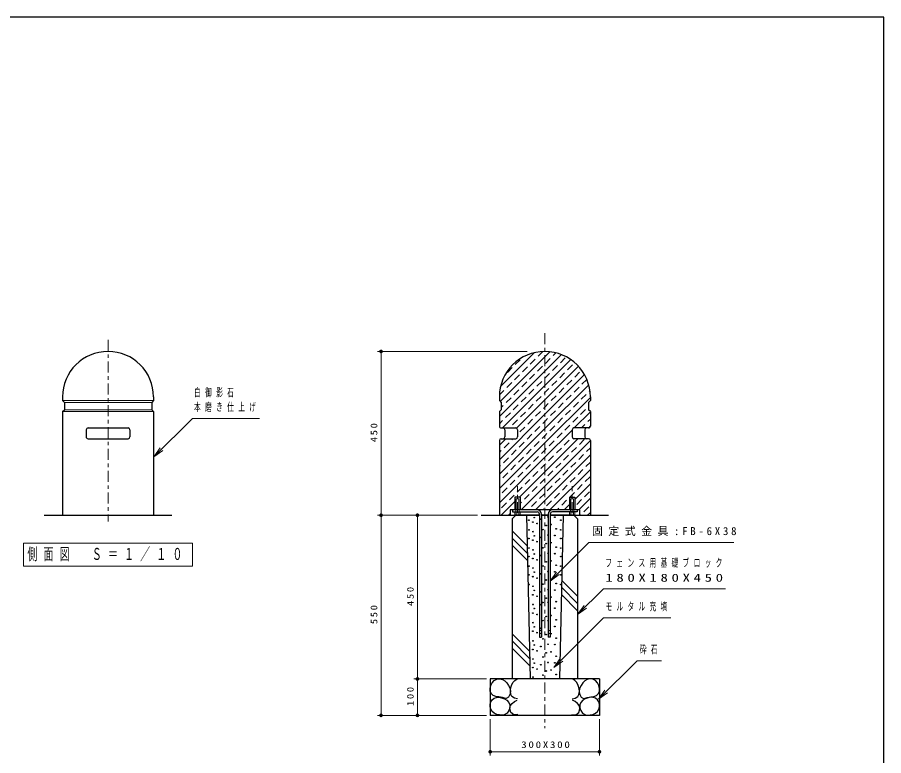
# Model space of a CAD drawing. Units: millimetres on the paper, scale 1:10. Extents: x -365 to 12, y -47 to 257.
# Drawn here: x -238 to 0, y 54.1 to 257 of the extents above; entities that cross this region are included whole.
import ezdxf

# ---------------------------------------------------------------- set-up
doc = ezdxf.new("R2010")
doc.units = ezdxf.units.MM
doc.linetypes.add('USER1', pattern=[4.5, 2.5, -2])
doc.linetypes.add('USER2', pattern=[6, 3, -1, 1, -1])
doc.layers.add('LY_1', color=7, linetype='Continuous', lineweight=13)
doc.layers.add('LY_2', color=7, linetype='Continuous', lineweight=13)
doc.styles.add('ＭＳ ゴシック', font='')
doc.styles.get('ＭＳ ゴシック').set_extended_font_data('MS Gothic')

# ---------------------------------------------------------------- blocks, each defined once
blk = doc.blocks.new('filled_dot')
at = {"color": 0, "linetype": 'Continuous', "lineweight": -2, "const_width": 1.25}
blk.add_lwpolyline([(-0.625, 0, 1), (0.625, 0, 1)], format="xyb", close=True, dxfattribs=at)

msp = doc.modelspace()

# ---------------------------------------------------------------- linework, layer by layer
at = {"layer": 'LY_1', "linetype": 'USER2'}
for p, q in [((-93.083, 170.188), (-93.083, 61.688)), ((-213.083, 168.394), (-213.083, 118.422)), ((-100.584, 120.788), (-100.584, 128.188)), ((-85.584, 120.788), (-85.584, 128.188))]:
    msp.add_line(p, q, dxfattribs=at)
at = {"layer": 'LY_1'}
for p, q in [((-97.942, 165.188), (-139.083, 165.188)), ((-138.083, 120.188), (-138.083, 165.188)), ((-105.256, 155.531), (-95.926, 164.86)), ((-94.921, 163.89), (-93.635, 165.176)), ((-93.083, 163.752), (-91.722, 165.114)), ((-93.083, 159.801), (-88.548, 164.336)), ((-90.79, 164.069), (-90.046, 164.813)), ((-105.365, 151.47), (-93.083, 163.752)), ((-101.207, 161.555), (-99.86, 162.902)), ((-97.077, 161.734), (-95.73, 163.081)), ((-93.083, 155.849), (-85.968, 162.965)), ((-92.946, 161.914), (-91.599, 163.261)), ((-88.815, 162.094), (-87.468, 163.441)), ((-105.583, 147.301), (-93.083, 159.801)), ((-103.363, 159.4), (-102.016, 160.747)), ((-99.232, 159.579), (-97.885, 160.926)), ((-95.101, 159.759), (-93.754, 161.106)), ((-93.083, 151.898), (-83.858, 161.123)), ((-90.97, 159.938), (-89.623, 161.285)), ((-86.839, 160.118), (-85.492, 161.465)), ((-84.863, 158.142), (-83.516, 159.489)), ((-101.387, 157.424), (-100.04, 158.771)), ((-97.256, 157.603), (-95.909, 158.951)), ((-93.125, 157.783), (-93.083, 157.825)), ((-93.083, 157.825), (-91.778, 159.13)), ((-93.083, 147.947), (-82.198, 158.832)), ((-91.15, 155.807), (-89.803, 157.154)), ((-88.994, 157.963), (-87.647, 159.31)), ((-87.019, 155.987), (-85.672, 157.334)), ((-82.888, 156.167), (-81.549, 157.505)), ((-104.745, 144.188), (-93.083, 155.849)), ((-103.542, 155.269), (-102.195, 156.616)), ((-99.411, 155.448), (-98.064, 156.795)), ((-97.436, 153.473), (-96.089, 154.82)), ((-95.281, 155.628), (-93.933, 156.975)), ((-93.083, 143.995), (-81.041, 156.038)), ((-93.083, 153.874), (-91.958, 154.999)), ((-89.174, 153.832), (-87.827, 155.179)), ((-85.043, 154.011), (-83.696, 155.358)), ((-105.571, 153.24), (-104.351, 154.46)), ((-103.722, 151.138), (-102.375, 152.485)), ((-101.567, 153.293), (-100.22, 154.64)), ((-99.591, 151.317), (-98.244, 152.664)), ((-95.46, 151.497), (-94.113, 152.844)), ((-93.305, 153.652), (-93.083, 153.874)), ((-93.083, 140.044), (-80.583, 152.544)), ((-91.329, 151.677), (-89.982, 153.024)), ((-87.198, 151.856), (-85.851, 153.203)), ((-83.067, 152.036), (-81.72, 153.383)), ((-80.912, 154.191), (-80.701, 154.402)), ((-225.583, 151.688), (-200.583, 151.688)), ((-225.083, 151.188), (-201.083, 151.188)), ((-105.083, 149.776), (-104.53, 150.329)), ((-101.746, 149.162), (-100.399, 150.509)), ((-100.851, 144.131), (-93.083, 151.898)), ((-97.615, 149.342), (-96.268, 150.689)), ((-93.083, 149.922), (-92.137, 150.868)), ((-89.354, 149.701), (-88.007, 151.048)), ((-85.223, 149.88), (-83.876, 151.228)), ((-81.092, 150.06), (-81.083, 150.068)), ((-225.583, 148.688), (-200.583, 148.688)), ((-225.083, 149.188), (-201.083, 149.188)), ((-105.583, 135.447), (-93.083, 147.947)), ((-103.902, 147.007), (-102.555, 148.354)), ((-99.771, 147.186), (-98.424, 148.533)), ((-95.64, 147.366), (-94.293, 148.713)), ((-93.484, 149.521), (-93.083, 149.922)), ((-91.509, 147.546), (-90.162, 148.893)), ((-87.378, 147.725), (-86.031, 149.072)), ((-84.988, 144.188), (-80.583, 148.593)), ((-83.247, 147.905), (-81.9, 149.252)), ((-105.583, 145.325), (-104.71, 146.199)), ((-101.926, 145.031), (-100.579, 146.378)), ((-97.795, 145.211), (-96.448, 146.558)), ((-93.664, 145.39), (-93.083, 145.971)), ((-93.083, 145.971), (-92.317, 146.737)), ((-89.533, 145.57), (-88.186, 146.917)), ((-85.402, 145.75), (-84.055, 147.097)), ((-81.271, 145.929), (-80.583, 146.617)), ((-105.583, 131.495), (-93.083, 143.995)), ((-102.769, 144.188), (-102.734, 144.223)), ((-99.95, 143.055), (-98.603, 144.403)), ((-95.819, 143.235), (-94.472, 144.582)), ((-93.083, 136.093), (-85.583, 143.593)), ((-91.688, 143.415), (-90.341, 144.762)), ((-87.557, 143.594), (-86.21, 144.941)), ((-83.013, 144.188), (-82.08, 145.121)), ((-81.035, 144.19), (-80.586, 144.639)), ((-105.583, 139.398), (-103.793, 141.188)), ((-102.106, 140.9), (-101.818, 141.188)), ((-97.975, 141.08), (-96.628, 142.427)), ((-95.999, 139.104), (-94.652, 140.451)), ((-93.844, 141.259), (-93.083, 142.02)), ((-93.083, 142.02), (-92.497, 142.606)), ((-93.083, 132.141), (-84.037, 141.188)), ((-93.083, 128.19), (-80.583, 140.69)), ((-91.868, 139.284), (-90.521, 140.631)), ((-89.713, 141.439), (-88.366, 142.786)), ((-87.737, 139.463), (-86.39, 140.81)), ((-85.582, 141.619), (-85.579, 141.622)), ((-83.606, 139.643), (-82.259, 140.99)), ((-200.509, 136.197), (-198.741, 138.672)), ((-200.509, 136.197), (-198.387, 138.318)), ((-105.583, 127.544), (-93.083, 140.044)), ((-104.261, 138.745), (-102.914, 140.092)), ((-102.285, 136.769), (-100.938, 138.116)), ((-100.13, 138.925), (-98.783, 140.272)), ((-98.154, 136.949), (-96.807, 138.296)), ((-94.023, 137.129), (-93.083, 138.068)), ((-93.083, 138.068), (-92.676, 138.476)), ((-89.892, 137.308), (-88.545, 138.655)), ((-85.761, 137.488), (-84.414, 138.835)), ((-81.631, 137.667), (-80.583, 138.715)), ((-198.034, 137.965), (-200.509, 136.197)), ((-105.583, 137.422), (-105.069, 137.937)), ((-105.583, 123.593), (-93.083, 136.093)), ((-104.44, 134.614), (-103.093, 135.961)), ((-100.309, 134.794), (-98.962, 136.141)), ((-96.179, 134.973), (-94.832, 136.32)), ((-93.083, 124.239), (-80.583, 136.739)), ((-92.048, 135.153), (-90.701, 136.5)), ((-87.917, 135.332), (-86.57, 136.679)), ((-83.786, 135.512), (-82.439, 136.859)), ((-105.583, 133.471), (-105.249, 133.806)), ((-102.465, 132.638), (-101.118, 133.985)), ((-98.334, 132.818), (-96.987, 134.165)), ((-94.203, 132.998), (-93.083, 134.117)), ((-93.083, 134.117), (-92.856, 134.345)), ((-90.072, 133.177), (-88.725, 134.524)), ((-85.941, 133.357), (-84.594, 134.704)), ((-81.81, 133.536), (-80.583, 134.763)), ((-104.62, 130.483), (-103.273, 131.83)), ((-100.489, 130.663), (-99.142, 132.01)), ((-100.037, 125.188), (-93.083, 132.141)), ((-96.358, 130.842), (-95.011, 132.189)), ((-92.227, 131.022), (-90.88, 132.369)), ((-91.683, 121.688), (-80.583, 132.788)), ((-88.096, 131.202), (-86.749, 132.549)), ((-83.965, 131.381), (-82.618, 132.728)), ((-105.583, 129.52), (-105.428, 129.675)), ((-102.644, 128.507), (-101.297, 129.855)), ((-98.513, 128.687), (-97.166, 130.034)), ((-94.382, 128.867), (-93.083, 130.166)), ((-93.083, 130.166), (-93.035, 130.214)), ((-90.252, 129.046), (-88.905, 130.393)), ((-86.121, 129.226), (-84.774, 130.573)), ((-84.883, 124.536), (-80.583, 128.836)), ((-84.145, 127.25), (-82.798, 128.597)), ((-81.99, 129.405), (-80.643, 130.753)), ((-104.8, 126.352), (-103.453, 127.699)), ((-100.669, 126.532), (-99.322, 127.879)), ((-99.586, 121.688), (-93.083, 128.19)), ((-96.538, 126.711), (-95.191, 128.058)), ((-92.407, 126.891), (-91.06, 128.238)), ((-90.431, 124.915), (-89.084, 126.262)), ((-88.276, 127.071), (-86.929, 128.418)), ((-86.207, 125.188), (-84.953, 126.442)), ((-82.169, 125.275), (-80.822, 126.622)), ((-105.037, 120.188), (-101.283, 123.941)), ((-102.824, 124.377), (-101.477, 125.724)), ((-100.984, 121.688), (-100.984, 124.688)), ((-100.983, 124.688), (-100.183, 124.688)), ((-100.184, 121.688), (-100.184, 124.688)), ((-98.693, 124.556), (-97.346, 125.903)), ((-96.717, 122.58), (-95.37, 123.928)), ((-95.634, 121.688), (-93.083, 124.239)), ((-94.562, 124.736), (-93.215, 126.083)), ((-92.586, 122.76), (-91.239, 124.107)), ((-88.456, 122.94), (-87.108, 124.287)), ((-86.3, 125.095), (-86.283, 125.112)), ((-85.984, 121.688), (-85.984, 124.688)), ((-85.983, 124.688), (-85.183, 124.688)), ((-85.184, 121.688), (-85.184, 124.688)), ((-84.325, 123.119), (-82.978, 124.466)), ((-83.78, 121.688), (-80.583, 124.885)), ((-104.979, 122.221), (-103.632, 123.568)), ((-99.883, 123.366), (-99.501, 123.748)), ((-97.61, 121.688), (-97.526, 121.772)), ((-93.659, 121.688), (-93.395, 121.952)), ((-89.707, 121.688), (-89.264, 122.131)), ((-87.732, 121.688), (-86.283, 123.136)), ((-82.349, 121.144), (-81.002, 122.491)), ((-114.083, 120.188), (-139.083, 120.188)), ((-111.583, 120.188), (-139.083, 120.188)), ((-138.083, 65.188), (-138.083, 120.188)), ((-128.083, 75.188), (-128.083, 120.188)), ((-103.004, 120.246), (-102.583, 120.666)), ((-101.303, 121.088), (-101.303, 120.288)), ((-99.864, 120.288), (-101.302, 120.288)), ((-100.943, 120.288), (-100.943, 121.088)), ((-100.224, 120.288), (-100.224, 121.088)), ((-99.865, 121.088), (-99.865, 120.288)), ((-86.303, 121.088), (-86.303, 120.288)), ((-86.302, 120.288), (-84.864, 120.288)), ((-85.943, 120.288), (-85.943, 121.088)), ((-85.224, 120.288), (-85.224, 121.088)), ((-84.865, 121.088), (-84.865, 120.288)), ((-83.305, 120.188), (-83.157, 120.335)), ((-81.329, 120.188), (-80.583, 120.934)), ((-97.963, 111.784), (-102.083, 115.904)), ((-189.833, 112.498), (-236.333, 112.498)), ((-236.333, 112.498), (-236.333, 106.198)), ((-189.833, 106.198), (-189.833, 112.498)), ((-97.918, 109.759), (-102.083, 113.924)), ((-97.873, 107.734), (-102.083, 111.944)), ((-236.333, 106.198), (-189.833, 106.198)), ((-91.621, 102.086), (-89.853, 104.561)), ((-91.621, 102.086), (-89.5, 104.207)), ((-89.146, 103.854), (-91.621, 102.086)), ((-84.083, 95.924), (-88.459, 100.3)), ((-84.083, 97.904), (-88.416, 102.236)), ((-84.083, 93.944), (-88.502, 98.363)), ((-84.083, 92.92), (-82.316, 95.395)), ((-84.083, 92.92), (-81.962, 95.041)), ((-81.608, 94.688), (-84.083, 92.92)), ((-97.32, 82.857), (-102.083, 87.62)), ((-97.275, 80.832), (-102.083, 85.64)), ((-97.23, 78.807), (-102.083, 83.66)), ((-90.648, 78.355), (-88.881, 80.83)), ((-90.648, 78.355), (-88.527, 80.476)), ((-88.174, 80.123), (-90.648, 78.355)), ((-109.083, 75.188), (-129.083, 75.188)), ((-128.083, 65.188), (-128.083, 75.188)), ((-78.333, 69.608), (-76.566, 72.083)), ((-78.333, 69.608), (-76.212, 71.729)), ((-75.858, 71.376), (-78.333, 69.608)), ((-109.083, 65.188), (-139.083, 65.188)), ((-108.083, 64.188), (-108.083, 54.188)), ((-78.083, 64.188), (-78.083, 54.188)), ((-78.083, 55.188), (-108.083, 55.188))]:
    msp.add_line(p, q, dxfattribs=at)
at = {"layer": 'LY_1', "color": 3, "lineweight": 25}
for p, q in [((-225.583, 152.688), (-225.583, 151.688)), ((-200.583, 152.688), (-200.583, 151.688)), ((-105.583, 152.688), (-105.583, 151.688)), ((-80.583, 152.688), (-80.583, 151.688)), ((-225.583, 151.688), (-225.083, 151.188)), ((-225.083, 151.188), (-225.083, 149.188)), ((-200.583, 151.688), (-201.083, 151.188)), ((-201.083, 151.188), (-201.083, 149.188)), ((-105.583, 151.688), (-105.083, 151.188)), ((-105.083, 151.188), (-105.083, 149.188)), ((-80.583, 151.688), (-81.083, 151.188)), ((-81.083, 151.188), (-81.083, 149.188)), ((-225.583, 148.688), (-225.083, 149.188)), ((-225.583, 148.688), (-225.583, 120.188)), ((-200.583, 148.688), (-201.083, 149.188)), ((-200.583, 148.688), (-200.583, 120.188)), ((-105.583, 148.688), (-105.083, 149.188)), ((-105.583, 148.688), (-105.583, 144.688)), ((-80.583, 148.688), (-81.083, 149.188)), ((-80.583, 148.688), (-80.583, 144.688)), ((-219.083, 143.688), (-219.083, 141.688)), ((-218.583, 144.188), (-207.583, 144.188)), ((-207.083, 143.688), (-207.083, 141.688)), ((-105.083, 144.188), (-101.083, 144.188)), ((-104.049, 143.688), (-104.049, 141.688)), ((-100.583, 143.688), (-100.583, 141.688)), ((-85.583, 143.688), (-85.583, 141.688)), ((-81.083, 144.188), (-85.083, 144.188)), ((-82.117, 143.688), (-82.117, 141.688)), ((-218.583, 141.188), (-207.583, 141.188)), ((-105.583, 140.688), (-105.583, 120.188)), ((-105.083, 141.188), (-101.083, 141.188)), ((-81.083, 141.188), (-85.083, 141.188)), ((-80.583, 140.688), (-80.583, 120.188)), ((-101.283, 125.188), (-101.283, 121.688)), ((-99.883, 125.188), (-101.283, 125.188)), ((-99.883, 125.188), (-99.883, 121.688)), ((-86.283, 125.188), (-84.883, 125.188)), ((-86.283, 125.188), (-86.283, 121.688)), ((-84.883, 125.188), (-84.883, 121.688)), ((-102.583, 121.688), (-102.583, 120.188)), ((-83.583, 121.688), (-102.583, 121.688)), ((-101.283, 121.688), (-102.583, 121.688)), ((-101.983, 121.688), (-101.983, 121.088)), ((-84.183, 121.688), (-84.183, 121.088)), ((-83.583, 121.688), (-83.583, 120.188)), ((-101.083, 120.188), (-102.083, 119.188)), ((-102.083, 119.188), (-102.083, 75.188)), ((-101.983, 121.088), (-95.183, 121.088)), ((-94.583, 120.188), (-101.083, 120.188)), ((-98.083, 120.188), (-97.083, 75.188)), ((-94.583, 120.488), (-94.583, 86.688)), ((-93.983, 120.488), (-93.983, 86.688)), ((-92.183, 120.188), (-93.983, 120.188)), ((-92.183, 120.488), (-92.183, 86.688)), ((-91.583, 120.488), (-91.583, 86.688)), ((-85.083, 120.188), (-91.583, 120.188)), ((-84.183, 121.088), (-90.983, 121.088)), ((-88.083, 120.188), (-89.083, 75.188)), ((-88.083, 120.188), (-88.083, 120.049)), ((-85.083, 120.188), (-84.083, 119.188)), ((-84.083, 119.188), (-84.083, 75.188)), ((-94.583, 86.688), (-93.983, 86.688)), ((-91.583, 86.688), (-92.183, 86.688)), ((-78.083, 75.188), (-108.083, 75.188)), ((-108.083, 75.188), (-108.083, 65.188)), ((-78.083, 75.188), (-78.083, 65.188)), ((-78.083, 65.188), (-108.083, 65.188))]:
    msp.add_line(p, q, dxfattribs=at)
at = {"layer": 'LY_1', "linetype": 'USER1'}
for p, q in [((-101.033, 121.688), (-101.033, 121.088)), ((-100.133, 121.688), (-100.133, 121.088)), ((-86.033, 121.688), (-86.033, 121.088)), ((-85.133, 121.688), (-85.133, 121.088)), ((-94.583, 88.538), (-93.983, 88.538)), ((-91.583, 88.538), (-92.183, 88.538)), ((-94.583, 87.638), (-93.983, 87.638)), ((-91.583, 87.638), (-92.183, 87.638))]:
    msp.add_line(p, q, dxfattribs=at)
at = {"layer": 'LY_1', "color": 20, "lineweight": 25}
for p, q in [((-230.583, 120.188), (-195.583, 120.188)), ((-110.583, 120.188), (-94.583, 120.188)), ((-93.983, 120.188), (-92.183, 120.188)), ((-91.583, 120.188), (-75.583, 120.188))]:
    msp.add_line(p, q, dxfattribs=at)
at = {"layer": 'LY_1'}
for points in [[(-200.509, 136.197), (-189.902, 146.804), (-171.449, 146.804)], [(-91.621, 102.086), (-81.015, 112.693), (-41.12, 112.693)], [(-84.083, 92.92), (-77.012, 99.991), (-43.445, 99.991)], [(-90.648, 78.355), (-77.012, 91.991), (-58.445, 91.991)], [(-78.333, 69.608), (-67.727, 80.214), (-60.995, 80.214)]]:
    msp.add_lwpolyline(points, dxfattribs=at)
at = {"layer": 'LY_1', "color": 3, "lineweight": 25}
for points in [[(-105.759, 70.249), (-106.53, 70.386), (-107.259, 70.688), (-107.812, 71.175), (-108.083, 71.825), (-108.109, 72.58), (-107.933, 73.349), (-107.546, 74.122), (-106.988, 74.735), (-106.282, 75.121), (-105.516, 75.227), (-104.752, 75.081), (-104.059, 74.684), (-103.484, 74.107), (-103.021, 73.43), (-102.648, 72.615), (-102.538, 71.699), (-102.71, 70.881), (-103.099, 70.184), (-103.665, 69.846), (-104.173, 69.915), (-104.712, 70.088), (-105.236, 70.19)], [(-80.408, 70.249), (-79.637, 70.386), (-78.908, 70.688), (-78.354, 71.175), (-78.083, 71.825), (-78.057, 72.58), (-78.234, 73.349), (-78.62, 74.122), (-79.179, 74.735), (-79.884, 75.121), (-80.651, 75.227), (-81.415, 75.081), (-82.108, 74.684), (-82.683, 74.107), (-83.146, 73.43), (-83.519, 72.615), (-83.629, 71.699), (-83.457, 70.881), (-83.068, 70.184), (-82.502, 69.846), (-81.993, 69.915), (-81.455, 70.088), (-80.93, 70.19)], [(-105.557, 65.296), (-106.283, 65.468), (-106.964, 65.787), (-107.53, 66.263), (-107.902, 66.847), (-108.096, 67.523), (-108.094, 68.236), (-107.893, 68.913), (-107.52, 69.501), (-107.007, 69.927), (-106.386, 70.139), (-105.701, 70.164), (-104.994, 70.048), (-104.188, 69.776), (-103.49, 69.352), (-102.98, 68.759), (-102.731, 68.045), (-102.718, 67.261), (-102.94, 66.504), (-103.475, 65.785), (-104.229, 65.337), (-104.89, 65.227)], [(-80.609, 65.296), (-79.883, 65.468), (-79.203, 65.787), (-78.636, 66.263), (-78.265, 66.847), (-78.071, 67.523), (-78.072, 68.236), (-78.273, 68.913), (-78.647, 69.501), (-79.16, 69.927), (-79.78, 70.139), (-80.466, 70.164), (-81.173, 70.048), (-81.979, 69.776), (-82.676, 69.352), (-83.186, 68.759), (-83.436, 68.045), (-83.449, 67.261), (-83.226, 66.504), (-82.692, 65.785), (-81.938, 65.337), (-81.277, 65.227)]]:
    msp.add_lwpolyline(points, close=True, dxfattribs=at)
for points in [[(-100.605, 69.685), (-101.442, 69.882), (-102.135, 70.33), (-102.465, 70.952), (-102.56, 71.709), (-102.497, 72.504), (-102.275, 73.432), (-101.853, 74.235), (-101.325, 74.781), (-100.685, 75.202)], [(-85.562, 69.685), (-84.724, 69.882), (-84.032, 70.33), (-83.701, 70.952), (-83.606, 71.709), (-83.669, 72.504), (-83.891, 73.432), (-84.314, 74.235), (-84.842, 74.781), (-85.481, 75.202)], [(-100.524, 65.417), (-101.068, 65.316), (-101.611, 65.377), (-102.401, 66.005), (-102.739, 66.987), (-102.566, 67.787), (-102.095, 68.477), (-101.424, 69.038), (-100.645, 69.403)], [(-85.642, 65.417), (-85.098, 65.316), (-84.555, 65.377), (-83.766, 66.005), (-83.428, 66.987), (-83.6, 67.787), (-84.072, 68.477), (-84.742, 69.038), (-85.522, 69.403)]]:
    msp.add_lwpolyline(points, dxfattribs=at)
for centre in [(-95.98, 119.529), (-94.162, 119.099), (-92.213, 119.727), (-90.33, 119.628), (-97.476, 118.806), (-96.376, 118.306), (-95.22, 117.91), (-92.709, 117.381), (-91.387, 117.645), (-88.691, 118.806), (-97.443, 116.163), (-96.343, 115.663), (-95.98, 114.529), (-93.601, 116.225), (-92.213, 114.727), (-90.33, 114.628), (-89.967, 116.423), (-88.724, 116.163), (-97.476, 113.806), (-96.376, 113.306), (-95.22, 112.91), (-94.162, 114.099), (-92.709, 112.381), (-91.387, 112.645), (-88.691, 113.806), (-97.443, 111.163), (-96.343, 110.663), (-95.98, 109.529), (-93.601, 111.225), (-92.213, 109.727), (-90.33, 109.628), (-89.967, 111.423), (-88.724, 111.163), (-97.476, 108.806), (-96.376, 108.306), (-95.22, 107.91), (-94.162, 109.099), (-92.709, 107.381), (-91.387, 107.645), (-88.691, 108.806), (-97.443, 106.163), (-96.343, 105.663), (-93.601, 106.225), (-92.213, 104.727), (-90.33, 104.628), (-89.967, 106.423), (-88.724, 106.163), (-97.476, 103.806), (-96.376, 103.306), (-95.98, 104.529), (-95.22, 102.91), (-94.162, 104.099), (-92.709, 102.381), (-91.387, 102.645), (-88.691, 103.806), (-97.443, 101.163), (-96.343, 100.663), (-93.601, 101.225), (-89.967, 101.423), (-88.724, 101.163), (-96.376, 98.306), (-95.98, 99.529), (-95.22, 97.91), (-94.162, 99.099), (-92.213, 99.727), (-91.387, 97.645), (-90.33, 99.628), (-96.343, 95.663), (-94.162, 95.599), (-93.601, 96.225), (-92.709, 97.381), (-92.213, 96.227), (-89.967, 96.423), (-96.376, 93.306), (-95.98, 94.529), (-95.22, 92.91), (-90.33, 94.628), (-96.343, 90.663), (-93.601, 91.225), (-92.709, 92.381), (-92.213, 91.227), (-91.387, 92.645), (-89.967, 91.423), (-96.376, 88.306), (-95.98, 89.529), (-94.162, 89.099), (-90.33, 89.628), (-96.343, 85.663), (-95.22, 87.91), (-93.601, 86.225), (-92.709, 87.381), (-91.387, 87.645), (-89.967, 86.423), (-96.376, 83.306), (-95.98, 84.529), (-94.162, 84.099), (-92.213, 84.727), (-90.33, 84.628), (-95.22, 82.91), (-93.601, 81.225), (-92.709, 82.381), (-91.387, 82.645), (-89.967, 81.423), (-96.343, 80.663), (-95.98, 79.529), (-94.162, 79.099), (-92.213, 79.727), (-90.33, 79.628), (-96.376, 78.306), (-95.22, 77.91), (-93.601, 76.225), (-92.709, 77.381), (-91.387, 77.645), (-89.967, 76.423), (-96.343, 75.663)]:
    msp.add_circle(centre, 0.1, dxfattribs=at)
for centre, radius, start, end in [((-213.083, 152.688), 12.5, 0, 180), ((-93.083, 152.688), 12.5, 0, 180), ((-218.583, 143.688), 0.5, 89.99998, 179.99996), ((-207.583, 143.688), 0.5, 0, 89.99998), ((-105.083, 144.688), 0.5, 179.99998, 270.00002), ((-104.549, 143.688), 0.5, 0, 89.99998), ((-101.083, 143.688), 0.5, 0, 89.99998), ((-85.083, 143.688), 0.5, 89.99998, 179.99996), ((-81.617, 143.688), 0.5, 89.99998, 179.99996), ((-81.083, 144.688), 0.5, 269.99996, 0), ((-218.583, 141.688), 0.5, 179.99998, 270.00002), ((-207.583, 141.688), 0.5, 270.00002, 0), ((-105.083, 140.688), 0.5, 89.99998, 179.99996), ((-105.083, 140.688), 0.5, 89.99998, 179.99996), ((-104.549, 141.688), 0.5, 270.00002, 0), ((-101.083, 141.688), 0.5, 270.00002, 0), ((-85.083, 141.688), 0.5, 179.99996, 269.99995), ((-81.617, 141.688), 0.5, 179.99996, 269.99995), ((-81.083, 140.688), 0.5, 0, 89.99998), ((-81.083, 140.688), 0.5, 0, 89.99998), ((-95.183, 120.488), 1.2, 0.00001, 90), ((-90.983, 120.488), 1.2, 90, 179.99999), ((-95.183, 120.488), 0.6, 0.00001, 90), ((-90.983, 120.488), 0.6, 90, 179.99999)]:
    msp.add_arc(centre, radius, start, end, dxfattribs=at)
at = {"layer": 'LY_2', "color": 20, "lineweight": 25}
for p, q in [((0, 257), (-365, 257)), ((0, 0), (0, 257))]:
    msp.add_line(p, q, dxfattribs=at)

# ---------------------------------------------------------------- block references
at = {"layer": 'LY_1', "xscale": 0.4, "yscale": 0.4}
for p, rotation in [((-138.083, 165.188), 270), ((-138.083, 120.188), 270), ((-138.083, 120.188), 90), ((-128.083, 120.188), 270), ((-128.083, 75.188), 90), ((-138.083, 65.188), 90), ((-128.083, 65.188), 90), ((-78.083, 55.188), 180)]:
    msp.add_blockref('filled_dot', p, dxfattribs=dict(at, rotation=rotation))
msp.add_blockref('filled_dot', (-108.083, 55.188), dxfattribs=at)

# ---------------------------------------------------------------- texts
at = {"layer": 'LY_1', "style": 'ＭＳ ゴシック'}
for s, insert, char_height, attachment_point in [('\\T1.64;\\W0.6;白御影石', (-189.449, 153.804), 2.199, 4), ('\\T1.64;\\W0.6;本磨き仕上げ', (-189.449, 149.804), 2.199, 4), ('\\T1.5;固定式金具:FB-6X38', (-80.12, 115.693), 2.199, 4), ('\\T1.64;\\W0.6;側面図\u3000Ｓ＝１／１０', (-213.083, 109.348), 3.299, 5), ('\\T1.64;\\W0.6;フェンス用基礎ブロック', (-76.445, 106.991), 2.199, 4), ('\\T1.5;\\W1.35;180X180X450', (-76.445, 102.991), 2.199, 4), ('\\T1.64;\\W0.6;モルタル充填', (-76.445, 94.991), 2.199, 4), ('\\T1.64;\\W0.6;砕石', (-66.995, 83.214), 2.199, 4), ('\\T1.32;\\W1.2;300X300', (-92.65, 56.188), 1.833, 8)]:
    msp.add_mtext(s, dxfattribs=dict(at, insert=insert, char_height=char_height, attachment_point=attachment_point))
at = {"layer": 'LY_1', "char_height": 1.833, "attachment_point": 8, "rotation": 90, "style": 'ＭＳ ゴシック'}
for s, insert in [('\\T1.33;\\W1.15;450', (-139.083, 143.103)), ('\\T1.33;\\W1.15;450', (-129.083, 98.103)), ('\\T1.33;\\W1.15;550', (-139.083, 93.103)), ('\\T1.33;\\W1.15;100', (-129.083, 70.616))]:
    msp.add_mtext(s, dxfattribs=dict(at, insert=insert))

doc.saveas('drawing.dxf')
